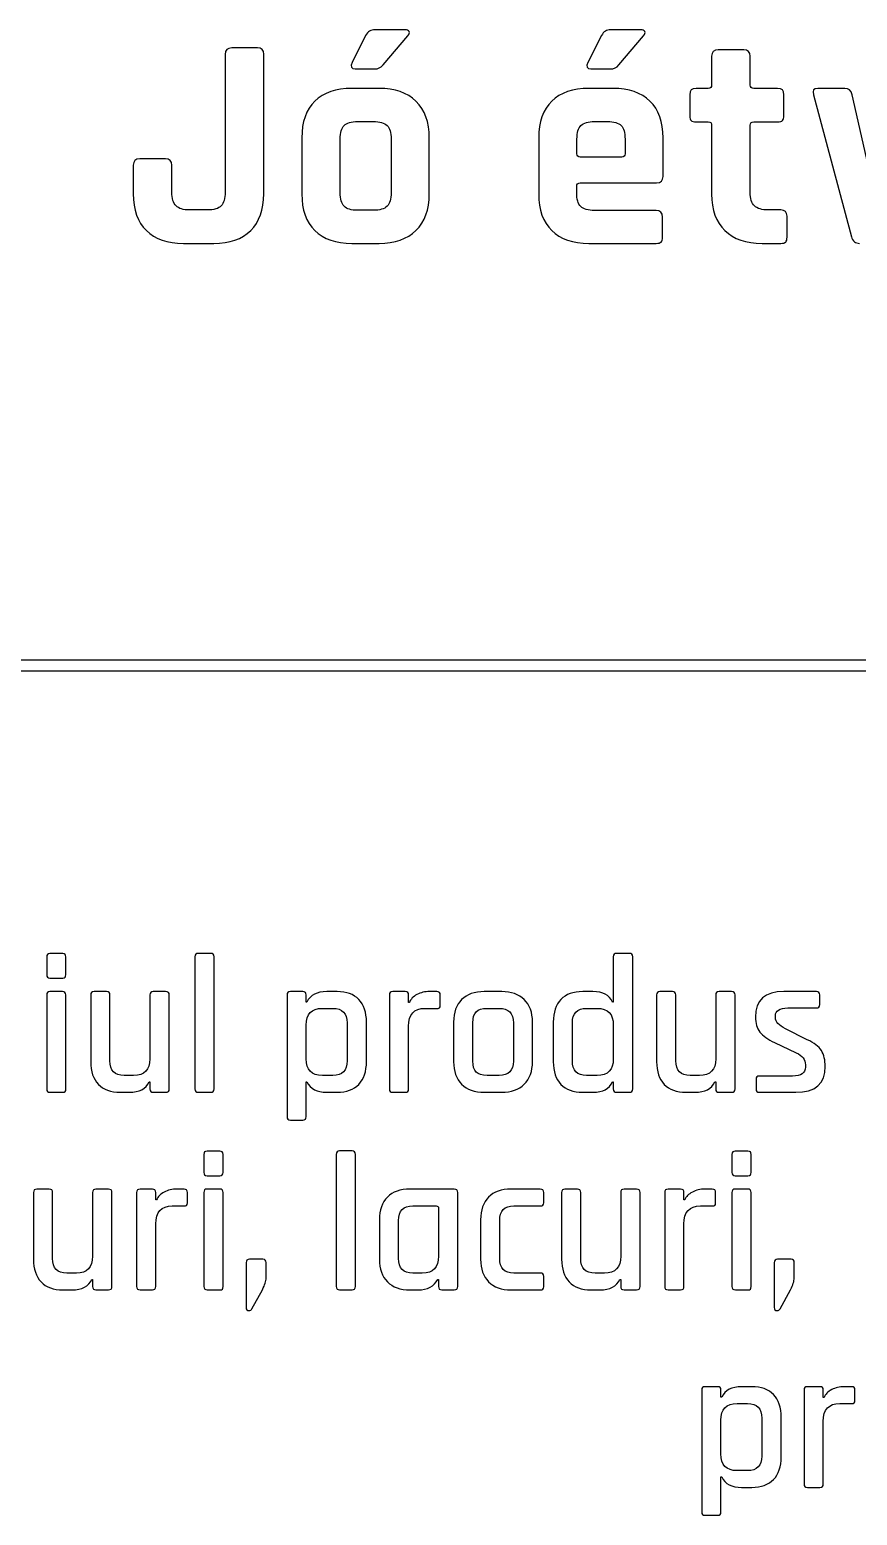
# Model space of a CAD drawing. Extents: x 5 to 177, y 88 to 167.
# Drawn here: x 60.39 to 79.6, y 132.61 to 167.1 of the extents above; entities that cross this region are included whole.
import ezdxf

# ---------------------------------------------------------------- set-up
doc = ezdxf.new("R2010")
doc.units = 0
doc.layers.add('Layer_1', color=7, linetype='CONTINUOUS')

msp = doc.modelspace()

# ---------------------------------------------------------------- linework, layer by layer
at = {"layer": 'Layer_1', "color": 7}
for points in [[(68.188086, 166.961702), (67.878302, 166.333868)], [(69.098693, 167.095645), (68.400303, 167.095645), (68.400303, 167.095645)], [(68.597639, 166.27709), (69.169249, 166.954534)], [(73.663308, 166.961702), (73.345808, 166.333868)], [(74.566199, 167.095645), (73.874974, 167.095645), (73.874974, 167.095645)], [(74.065694, 166.27709), (74.636754, 166.954534)], [(65.676199, 166.672311), (65.083642, 166.672311), (65.083642, 166.672311)], [(76.963984, 166.629868), (76.371427, 166.629868), (76.371427, 166.629868)], [(64.9282, 166.524035), (64.9282, 163.328091)], [(65.824475, 163.285645), (65.824475, 166.5312)], [(76.215985, 166.481591), (76.215985, 165.811314)], [(77.112261, 165.811314), (77.112261, 166.481591)], [(67.948858, 166.185591), (68.400303, 166.185591)], [(73.416363, 166.185591), (73.867809, 166.185591)], [(68.498971, 165.734145), (67.871137, 165.734145), (67.871137, 165.734145)], [(73.924583, 165.734145), (73.367305, 165.734145), (73.367305, 165.734145)], [(75.707765, 165.585869), (75.707765, 165.099145)], [(76.138264, 165.734145), (75.856042, 165.734145)], [(77.747261, 165.734145), (77.196597, 165.734145)], [(77.894987, 165.099145), (77.894987, 165.585869)], [(78.577392, 165.585869), (79.459336, 162.290701)], [(79.303894, 165.734145), (78.683225, 165.734145), (78.683225, 165.734145)], [(80.722171, 165.585869), (80.129614, 162.932867), (80.080005, 162.932867), (79.473668, 165.585869)], [(68.005082, 164.964647), (68.364475, 164.964647)], [(68.005082, 164.964647), (68.005082, 164.964647)], [(73.50125, 164.964647), (73.797253, 164.964647)], [(73.50125, 164.964647), (73.50125, 164.964647)], [(75.856042, 164.958034), (76.138264, 164.958034)], [(76.215985, 164.880313), (76.215985, 163.278479)], [(77.112261, 163.320923), (77.112261, 164.880313)], [(77.196597, 164.958034), (77.747261, 164.958034)], [(66.70697, 164.583757), (66.70697, 163.285645)], [(67.59608, 163.313757), (67.59608, 164.555645)], [(68.781193, 164.555645), (68.781193, 163.313757)], [(69.663138, 163.285645), (69.663138, 164.583757)], [(72.203138, 164.583757), (72.203138, 163.285645)], [(73.091698, 164.217201), (73.091698, 164.555645)], [(74.206806, 164.555645), (74.206806, 164.217201)], [(75.08875, 163.688034), (75.08875, 164.583757)], [(62.797202, 163.948757), (62.797202, 163.285645)], [(63.545201, 164.097034), (62.945478, 164.097034)], [(63.693477, 163.328091), (63.693477, 163.948757)], [(74.129084, 164.13948), (73.169419, 164.13948)], [(73.169419, 163.539758), (74.940473, 163.539758)], [(73.085082, 163.306591), (73.085082, 163.462034)], [(64.518647, 162.91137), (64.10248, 162.91137)], [(68.364475, 162.904758), (68.005082, 162.904758)], [(74.926142, 162.897589), (73.50125, 162.897589)], [(77.817816, 162.911923), (77.535594, 162.911923)], [(75.074419, 162.276923), (75.074419, 162.742147)], [(77.965543, 162.276923), (77.965543, 162.763647)], [(63.961368, 162.135259), (64.666924, 162.135259)], [(67.871137, 162.135812), (68.498971, 162.135812)], [(73.367305, 162.135812), (74.926142, 162.135812)], [(77.387317, 162.135812), (77.817816, 162.135812)], [(56.360658, 152.457574), (56.360658, 152.21063), (86.971849, 152.21063), (86.971849, 152.457574), (56.360658, 152.457574), (56.360658, 152.457574)], [(60.787469, 145.574546), (60.787469, 145.157278)], [(61.158989, 145.647859), (60.860782, 145.647859), (60.860782, 145.647859)], [(61.232299, 145.157278), (61.232299, 145.574546)], [(64.227052, 145.574546), (64.227052, 142.506483)], [(64.593611, 145.652821), (64.305327, 145.652821), (64.305327, 145.652821)], [(64.671883, 142.506483), (64.671883, 145.574546)], [(73.935057, 145.574546), (73.935057, 144.524482), (73.916867, 144.524482)], [(74.307127, 145.652821), (74.013328, 145.652821), (74.013328, 145.652821)], [(74.384848, 142.506483), (74.384848, 145.574546)], [(60.860782, 145.079557), (61.158989, 145.079557)], [(60.787469, 144.689848), (60.787469, 142.506483)], [(61.154028, 144.767569), (60.860782, 144.767569), (60.860782, 144.767569)], [(61.232299, 142.506483), (61.232299, 144.689848)], [(61.810525, 144.689297), (61.810525, 143.139279)], [(62.177083, 144.767569), (61.887695, 144.767569), (61.887695, 144.767569)], [(62.254805, 143.158019), (62.254805, 144.689297)], [(63.181397, 144.689297), (63.181397, 143.208181)], [(63.547955, 144.767569), (63.259671, 144.767569)], [(63.631188, 142.506483), (63.631188, 144.689297)], [(66.364115, 144.689297), (66.364115, 141.859909)], [(66.731224, 144.767569), (66.442387, 144.767569), (66.442387, 144.767569)], [(66.827135, 144.524482), (66.808945, 144.524482), (66.808945, 144.689297)], [(67.524424, 144.767569), (67.290707, 144.767569)], [(68.739853, 144.689297), (68.739853, 142.506483)], [(69.106409, 144.767569), (68.817575, 144.767569), (68.817575, 144.767569)], [(69.202323, 144.515112), (69.184684, 144.515112), (69.184684, 144.689297)], [(69.84063, 144.767569), (69.670854, 144.767569)], [(69.918351, 144.451172), (69.918351, 144.689297)], [(71.344344, 144.767569), (70.940854, 144.767569), (70.940854, 144.767569)], [(73.458256, 144.767569), (73.22454, 144.767569)], [(74.93937, 144.689297), (74.93937, 143.139279)], [(75.306479, 144.767569), (75.017091, 144.767569), (75.017091, 144.767569)], [(75.384203, 143.158019), (75.384203, 144.689297)], [(76.310242, 144.689297), (76.310242, 143.208181)], [(76.677353, 144.767569), (76.389066, 144.767569)], [(76.760036, 142.506483), (76.760036, 144.689297)], [(78.649601, 144.767569), (77.888372, 144.767569), (77.888372, 144.767569)], [(78.722911, 144.46495), (78.722911, 144.689297)], [(67.185424, 144.377859), (67.42796, 144.377859)], [(67.185424, 144.377859), (67.185424, 144.377859)], [(69.56502, 144.377859), (69.84063, 144.377859)], [(71.004797, 144.377859), (71.284812, 144.377859)], [(71.004797, 144.377859), (71.004797, 144.377859)], [(73.316042, 144.377859), (73.559678, 144.377859)], [(73.316042, 144.377859), (73.316042, 144.377859)], [(77.695448, 144.162335), (77.695448, 144.212494)], [(77.980424, 144.386679), (78.649601, 144.386679)], [(66.808945, 143.208181), (66.808945, 143.9876)], [(67.758688, 144.038312), (67.758688, 143.158019)], [(68.207379, 143.139279), (68.207379, 144.056501)], [(69.184684, 142.506483), (69.184684, 143.960591)], [(70.23034, 144.056501), (70.23034, 143.139279)], [(70.674619, 143.15306), (70.674619, 144.04272)], [(71.614992, 144.04272), (71.614992, 143.15306)], [(72.059823, 143.139279), (72.059823, 144.056501)], [(72.541584, 144.056501), (72.541584, 143.139279)], [(72.986415, 143.158019), (72.986415, 144.038312)], [(73.935057, 143.9876), (73.935057, 143.208181)], [(78.434077, 143.648603), (77.929161, 143.905467)], [(77.677258, 143.584109), (78.177209, 143.345984)], [(62.805468, 142.818472), (62.585535, 142.818472)], [(67.42796, 142.818472), (67.185424, 142.818472)], [(71.284812, 142.818472), (71.004797, 142.818472)], [(73.559678, 142.818472), (73.316042, 142.818472)], [(75.934866, 142.818472), (75.714931, 142.818472)], [(78.094527, 142.804691), (77.323927, 142.804691)], [(78.392734, 143.065966), (78.392734, 143.010845)], [(60.865743, 142.428762), (61.158989, 142.428762)], [(62.49348, 142.428762), (62.700188, 142.428762)], [(63.162657, 142.671849), (63.181397, 142.671849), (63.181397, 142.506483)], [(63.259671, 142.428762), (63.547955, 142.428762)], [(64.305327, 142.428762), (64.593611, 142.428762)], [(66.808945, 141.859909), (66.808945, 142.671849), (66.827135, 142.671849)], [(67.290707, 142.428762), (67.524424, 142.428762)], [(68.817575, 142.428762), (69.106409, 142.428762)], [(70.940854, 142.428762), (71.344344, 142.428762)], [(73.22454, 142.428762), (73.458256, 142.428762)], [(73.916867, 142.671849), (73.935057, 142.671849), (73.935057, 142.506483)], [(74.013328, 142.428762), (74.307127, 142.428762)], [(75.622878, 142.428762), (75.829583, 142.428762)], [(76.292052, 142.671849), (76.310242, 142.671849), (76.310242, 142.506483)], [(76.389066, 142.428762), (76.677353, 142.428762)], [(77.246206, 142.731381), (77.246206, 142.506483)], [(77.323927, 142.428762), (78.16784, 142.428762)], [(66.442387, 141.782185), (66.731224, 141.782185)], [(64.805278, 141.061748), (64.507621, 141.061748), (64.507621, 141.061748)], [(67.873341, 141.06671), (67.585057, 141.06671), (67.585057, 141.06671)], [(77.059344, 141.061748), (76.761137, 141.061748), (76.761137, 141.061748)], [(64.433758, 140.988435), (64.433758, 140.571167)], [(64.878591, 140.571167), (64.878591, 140.988435)], [(67.506785, 140.988435), (67.506785, 137.920372)], [(67.951615, 137.920372), (67.951615, 140.988435)], [(76.687827, 140.988435), (76.687827, 140.571167)], [(77.132657, 140.571167), (77.132657, 140.988435)], [(64.507621, 140.493446), (64.805278, 140.493446)], [(76.761137, 140.493446), (77.059344, 140.493446)], [(60.480993, 140.103186), (60.480993, 138.553168)], [(60.848105, 140.181458), (60.558714, 140.181458), (60.558714, 140.181458)], [(60.925826, 138.571908), (60.925826, 140.103186)], [(61.852418, 140.103186), (61.852418, 138.62207)], [(62.218976, 140.181458), (61.930689, 140.181458)], [(62.302209, 137.920372), (62.302209, 140.103186)], [(62.874923, 140.103186), (62.874923, 137.920372)], [(63.242032, 140.181458), (62.953194, 140.181458), (62.953194, 140.181458)], [(63.337942, 139.929001), (63.319753, 139.929001), (63.319753, 140.103186)], [(63.9757, 140.181458), (63.805923, 140.181458)], [(64.053971, 139.865061), (64.053971, 140.103186)], [(64.433758, 140.103736), (64.433758, 137.920372)], [(64.800869, 140.181458), (64.507621, 140.181458), (64.507621, 140.181458)], [(64.878591, 137.920372), (64.878591, 140.103736)], [(70.244671, 140.181458), (69.217757, 140.181458), (69.217757, 140.181458)], [(70.3268, 137.920372), (70.3268, 140.103186)], [(72.240069, 140.181458), (71.565381, 140.181458), (71.565381, 140.181458)], [(72.322202, 139.865061), (72.322202, 140.103186)], [(72.735062, 140.103186), (72.735062, 138.553168)], [(73.102171, 140.181458), (72.812783, 140.181458), (72.812783, 140.181458)], [(73.179342, 138.571908), (73.179342, 140.103186)], [(74.105934, 140.103186), (74.105934, 138.62207)], [(74.473043, 140.181458), (74.184205, 140.181458)], [(74.555725, 137.920372), (74.555725, 140.103186)], [(75.128989, 140.103186), (75.128989, 137.920372)], [(75.496098, 140.181458), (75.20671, 140.181458), (75.20671, 140.181458)], [(75.592009, 139.929001), (75.573819, 139.929001), (75.573819, 140.103186)], [(76.229766, 140.181458), (76.059992, 140.181458)], [(76.307487, 139.865061), (76.307487, 140.103186)], [(76.687827, 140.103736), (76.687827, 137.920372)], [(77.054936, 140.181458), (76.761137, 140.181458), (76.761137, 140.181458)], [(77.132657, 137.920372), (77.132657, 140.103736)], [(63.700643, 139.791748), (63.9757, 139.791748)], [(69.281698, 139.791748), (69.8274, 139.791748)], [(69.281698, 139.791748), (69.281698, 139.791748)], [(69.878112, 139.745447), (69.878112, 138.62207)], [(71.629874, 139.791748), (72.240069, 139.791748)], [(75.954709, 139.791748), (76.229766, 139.791748)], [(63.319753, 137.920372), (63.319753, 139.37448)], [(68.506687, 139.47039), (68.506687, 138.553168)], [(68.95152, 138.571908), (68.95152, 139.452201)], [(70.854866, 139.47039), (70.854866, 138.553168)], [(71.299697, 138.571357), (71.299697, 139.452201)], [(75.573819, 137.920372), (75.573819, 139.37448)], [(65.415473, 138.479855), (65.415473, 137.434202)], [(65.805733, 138.553168), (65.493745, 138.553168), (65.493745, 138.553168)], [(65.879046, 138.122119), (65.879046, 138.479855)], [(77.66954, 138.479855), (77.66954, 137.434202)], [(78.059249, 138.553168), (77.747261, 138.553168), (77.747261, 138.553168)], [(78.132562, 138.122119), (78.132562, 138.479855)], [(61.476489, 138.23236), (61.256553, 138.23236)], [(61.833675, 138.085737), (61.852418, 138.085737), (61.852418, 137.920372)], [(69.501631, 138.23236), (69.281698, 138.23236)], [(69.85937, 138.085737), (69.878112, 138.085737), (69.878112, 137.920372)], [(72.240069, 138.23236), (71.629874, 138.23236)], [(72.322202, 137.915964), (72.322202, 138.154089)], [(73.730556, 138.23236), (73.510069, 138.23236)], [(74.087742, 138.085737), (74.105934, 138.085737), (74.105934, 137.920372)], [(61.164501, 137.842651), (61.371206, 137.842651)], [(61.930689, 137.842651), (62.218976, 137.842651)], [(62.953194, 137.842651), (63.242032, 137.842651)], [(64.512582, 137.842651), (64.805278, 137.842651)], [(65.548315, 137.402229), (65.791952, 137.847062)], [(67.585057, 137.842651), (67.873341, 137.842651)], [(69.217757, 137.842651), (69.39635, 137.842651)], [(69.955833, 137.842651), (70.244671, 137.842651)], [(71.565381, 137.842651), (72.240069, 137.842651)], [(73.418567, 137.842651), (73.624722, 137.842651)], [(74.184205, 137.842651), (74.473043, 137.842651)], [(75.20671, 137.842651), (75.496098, 137.842651)], [(76.766098, 137.842651), (77.059344, 137.842651)], [(77.802382, 137.402229), (78.045468, 137.847062)], [(76.353238, 135.595347), (76.064401, 135.595347), (76.064401, 135.595347)], [(77.146988, 135.595347), (76.912721, 135.595347)], [(78.728976, 135.595347), (78.439589, 135.595347), (78.439589, 135.595347)], [(79.462644, 135.595347), (79.292868, 135.595347)], [(75.98668, 135.517075), (75.98668, 132.687687)], [(76.449149, 135.35226), (76.43151, 135.35226), (76.43151, 135.517075)], [(76.807438, 135.205637), (77.049974, 135.205637)], [(76.807438, 135.205637), (76.807438, 135.205637)], [(78.361867, 135.517075), (78.361867, 133.334261)], [(78.824887, 135.34289), (78.806698, 135.34289), (78.806698, 135.517075)], [(79.187588, 135.205637), (79.462644, 135.205637)], [(79.540365, 135.27895), (79.540365, 135.517075)], [(77.380702, 134.86609), (77.380702, 133.985796)], [(77.829943, 133.967057), (77.829943, 134.884279)], [(76.43151, 134.035959), (76.43151, 134.815377)], [(78.806698, 133.334261), (78.806698, 134.788369)], [(76.43151, 132.687687), (76.43151, 133.499626), (76.449149, 133.499626)], [(77.049974, 133.646249), (76.807438, 133.646249)], [(76.912721, 133.25654), (77.146988, 133.25654)], [(78.439589, 133.25654), (78.728976, 133.25654)], [(76.064401, 132.609963), (76.353238, 132.609963)]]:
    msp.add_lwpolyline(points, dxfattribs=at)
for points in [[(68.400303, 167.095645), (68.310698, 167.095645), (68.239945, 167.050952), (68.188086, 166.961702)], [(69.197361, 167.053201), (69.18325, 167.081424), (69.150552, 167.095645), (69.098693, 167.095645)], [(69.169249, 166.954534), (69.201705, 166.992281), (69.211472, 167.024979), (69.197361, 167.053201)], [(73.874974, 167.095645), (73.780783, 167.095645), (73.710227, 167.050952), (73.663308, 166.961702)], [(74.665417, 167.053201), (74.651306, 167.081424), (74.617704, 167.095645), (74.566199, 167.095645)], [(74.636754, 166.954534), (74.669915, 166.992281), (74.679528, 167.024979), (74.665417, 167.053201)], [(65.083642, 166.672311), (64.979925, 166.672311), (64.9282, 166.622812), (64.9282, 166.524035)], [(65.824475, 166.5312), (65.824475, 166.625392), (65.774976, 166.672311), (65.676199, 166.672311)], [(76.371427, 166.629868), (76.267711, 166.629868), (76.215985, 166.580369), (76.215985, 166.481591)], [(77.112261, 166.481591), (77.112261, 166.580369), (77.062762, 166.629868), (76.963984, 166.629868)], [(67.878302, 166.333868), (67.826444, 166.23509), (67.849727, 166.185591), (67.948858, 166.185591)], [(68.400303, 166.185591), (68.470859, 166.185591), (68.536608, 166.215707), (68.597639, 166.27709)], [(73.345808, 166.333868), (73.298888, 166.23509), (73.322524, 166.185591), (73.416363, 166.185591)], [(73.867809, 166.185591), (73.947889, 166.185588), (74.014189, 166.215707), (74.065694, 166.27709)], [(67.871137, 165.734145), (67.499309, 165.734145), (67.212281, 165.635145), (67.010139, 165.437589)], [(69.356111, 165.434284), (69.1515, 165.633957), (68.865507, 165.734145), (68.498971, 165.734145)], [(73.367305, 165.734145), (72.995477, 165.734145), (72.708448, 165.635145), (72.506307, 165.437589)], [(74.785031, 165.437589), (74.582889, 165.635145), (74.295706, 165.734145), (73.924583, 165.734145)], [(75.856042, 165.734145), (75.757617, 165.734145), (75.707765, 165.684647), (75.707765, 165.585869)], [(76.215985, 165.811314), (76.215985, 165.759455), (76.189769, 165.734145), (76.138264, 165.734145)], [(77.196597, 165.734145), (77.140153, 165.734145), (77.112261, 165.759455), (77.112261, 165.811314)], [(77.894987, 165.585869), (77.894987, 165.684647), (77.846039, 165.734145), (77.747261, 165.734145)], [(78.683225, 165.734145), (78.584448, 165.734145), (78.54917, 165.684644), (78.577392, 165.585869)], [(79.473668, 165.585869), (79.45497, 165.684647), (79.397733, 165.734145), (79.303894, 165.734145)], [(67.010139, 165.437589), (66.807644, 165.240034), (66.70697, 164.955232), (66.70697, 164.583757)], [(69.663138, 164.583757), (69.663138, 164.950646), (69.560722, 165.234259), (69.356111, 165.434284)], [(72.506307, 165.437589), (72.304165, 165.240034), (72.203138, 164.955232), (72.203138, 164.583757)], [(75.08875, 164.583757), (75.08875, 164.955232), (74.987173, 165.240034), (74.785031, 165.437589)], [(67.59608, 164.555645), (67.59608, 164.706281), (67.626905, 164.811761), (67.687582, 164.873145)], [(67.687582, 164.873145), (67.748966, 164.934175), (67.854446, 164.964647), (68.005082, 164.964647)], [(68.364475, 164.964647), (68.515111, 164.964647), (68.622333, 164.934175), (68.685833, 164.873145)], [(68.685833, 164.873145), (68.749333, 164.811761), (68.781193, 164.706281), (68.781193, 164.555645)], [(73.091698, 164.555645), (73.091698, 164.706281), (73.122719, 164.811761), (73.18375, 164.873145)], [(73.18375, 164.873145), (73.245133, 164.934175), (73.350967, 164.964647), (73.50125, 164.964647)], [(73.797253, 164.964647), (73.947889, 164.964647), (74.05392, 164.934175), (74.115303, 164.873145)], [(74.115303, 164.873145), (74.176334, 164.811761), (74.206806, 164.706281), (74.206806, 164.555645)], [(75.707765, 165.099145), (75.707765, 165.042701), (75.718568, 165.004841), (75.739735, 164.986147)], [(75.739735, 164.986147), (75.760902, 164.967094), (75.79995, 164.958034), (75.856042, 164.958034)], [(76.138264, 164.958034), (76.189769, 164.958034), (76.215985, 164.932169), (76.215985, 164.880313)], [(77.112261, 164.880313), (77.112261, 164.932169), (77.140153, 164.958034), (77.196597, 164.958034)], [(77.747261, 164.958034), (77.803705, 164.958034), (77.842401, 164.968285), (77.863567, 164.989451)], [(77.863567, 164.989451), (77.884381, 165.010618), (77.894987, 165.047287), (77.894987, 165.099145)], [(73.169419, 164.13948), (73.117913, 164.139477), (73.091698, 164.165343), (73.091698, 164.217201)], [(74.206806, 164.217201), (74.206806, 164.165343), (74.18059, 164.13948), (74.129084, 164.13948)], [(62.945478, 164.097034), (62.847053, 164.097034), (62.797202, 164.047535), (62.797202, 163.948757)], [(63.693477, 163.948757), (63.693477, 164.047535), (63.643978, 164.097034), (63.545201, 164.097034)], [(73.085082, 163.462034), (73.085082, 163.513892), (73.113327, 163.539758), (73.169419, 163.539758)], [(74.940473, 163.539758), (75.039251, 163.539755), (75.08875, 163.589257), (75.08875, 163.688034)], [(62.797202, 163.285645), (62.797202, 162.91417), (62.898779, 162.629368), (63.100921, 162.431812)], [(63.788838, 163.00673), (63.724985, 163.07023), (63.693477, 163.177455), (63.693477, 163.328091)], [(64.9282, 163.328091), (64.9282, 163.177452), (64.897728, 163.07023), (64.836698, 163.00673)], [(65.520756, 162.43512), (65.722898, 162.635145), (65.824475, 162.918756), (65.824475, 163.285645)], [(66.70697, 163.285645), (66.70697, 162.913817), (66.807644, 162.629368), (67.010139, 162.431812)], [(67.687582, 162.996257), (67.626905, 163.057287), (67.59608, 163.163121), (67.59608, 163.313757)], [(68.781193, 163.313757), (68.781193, 163.163121), (68.749333, 163.057287), (68.685833, 162.996257)], [(69.356111, 162.435673), (69.560722, 162.635345), (69.663138, 162.918756), (69.663138, 163.285645)], [(72.203138, 163.285645), (72.203138, 162.913817), (72.304165, 162.629368), (72.506307, 162.431812)], [(73.179892, 162.992952), (73.116745, 163.056452), (73.085082, 163.160894), (73.085082, 163.306591)], [(76.215985, 163.278479), (76.215985, 162.91159), (76.318401, 162.629368), (76.523012, 162.431812)], [(77.210928, 163.00673), (77.144959, 163.07023), (77.112261, 163.175225), (77.112261, 163.320923)], [(64.10248, 162.91137), (63.956782, 162.91137), (63.852338, 162.94323), (63.788838, 163.00673)], [(64.836698, 163.00673), (64.775314, 162.94323), (64.669281, 162.91137), (64.518647, 162.91137)], [(68.005082, 162.904758), (67.854446, 162.904758), (67.748966, 162.935226), (67.687582, 162.996257)], [(68.685833, 162.996257), (68.622333, 162.935226), (68.515111, 162.904758), (68.364475, 162.904758)], [(73.50125, 162.897589), (73.350967, 162.897589), (73.243392, 162.929449), (73.179892, 162.992952)], [(75.074419, 162.742147), (75.074419, 162.845511), (75.025273, 162.897589), (74.926142, 162.897589)], [(77.535594, 162.911923), (77.384958, 162.911923), (77.276898, 162.94323), (77.210928, 163.00673)], [(77.965543, 162.763647), (77.965543, 162.862421), (77.916594, 162.911923), (77.817816, 162.911923)], [(63.100921, 162.431812), (63.303063, 162.234257), (63.589893, 162.135259), (63.961368, 162.135259)], [(64.666924, 162.135259), (65.033813, 162.135259), (65.318262, 162.235095), (65.520756, 162.43512)], [(67.010139, 162.431812), (67.212281, 162.234257), (67.499309, 162.135812), (67.871137, 162.135812)], [(68.498971, 162.135812), (68.865507, 162.135812), (69.1515, 162.235648), (69.356111, 162.435673)], [(72.506307, 162.431812), (72.708448, 162.234257), (72.995477, 162.135812), (73.367305, 162.135812)], [(76.523012, 162.431812), (76.727623, 162.234257), (77.01549, 162.135812), (77.387317, 162.135812)], [(74.926142, 162.135812), (74.982939, 162.135812), (75.02148, 162.146062), (75.042999, 162.167229)], [(75.042999, 162.167229), (75.063813, 162.188396), (75.074419, 162.225065), (75.074419, 162.276923)], [(77.817816, 162.135812), (77.874261, 162.135812), (77.912603, 162.146062), (77.934123, 162.167229)], [(77.934123, 162.167229), (77.954937, 162.188396), (77.965543, 162.225065), (77.965543, 162.276923)], [(79.459336, 162.290701), (79.487559, 162.186985), (79.551279, 162.135812), (79.650057, 162.135812)], [(60.860782, 145.647859), (60.811746, 145.647859), (60.787469, 145.623233), (60.787469, 145.574546)], [(61.232299, 145.574546), (61.232299, 145.62323), (61.207673, 145.647859), (61.158989, 145.647859)], [(64.305327, 145.652821), (64.253116, 145.652821), (64.227052, 145.626405), (64.227052, 145.574546)], [(64.671883, 145.574546), (64.671883, 145.626405), (64.645469, 145.652821), (64.593611, 145.652821)], [(74.013328, 145.652821), (73.961117, 145.652821), (73.935057, 145.626408), (73.935057, 145.574546)], [(74.384848, 145.574546), (74.384848, 145.626405), (74.358633, 145.652821), (74.307127, 145.652821)], [(60.787469, 145.157278), (60.787469, 145.105067), (60.811746, 145.079557), (60.860782, 145.079557)], [(61.158989, 145.079557), (61.207673, 145.079557), (61.232299, 145.105067), (61.232299, 145.157278)], [(60.860782, 144.767569), (60.811746, 144.767569), (60.787469, 144.741706), (60.787469, 144.689848)], [(61.232299, 144.689848), (61.232299, 144.741706), (61.205886, 144.767569), (61.154028, 144.767569)], [(61.887695, 144.767569), (61.835837, 144.767569), (61.810525, 144.741156), (61.810525, 144.689297)], [(62.254805, 144.689297), (62.254805, 144.741156), (62.228942, 144.767569), (62.177083, 144.767569)], [(63.259671, 144.767569), (63.20746, 144.767569), (63.181397, 144.741156), (63.181397, 144.689297)], [(63.631188, 144.689297), (63.631188, 144.741156), (63.603341, 144.767569), (63.547955, 144.767569)], [(66.442387, 144.767569), (66.390176, 144.767569), (66.364115, 144.741156), (66.364115, 144.689297)], [(66.808945, 144.689297), (66.808945, 144.741156), (66.78273, 144.767569), (66.731224, 144.767569)], [(67.290707, 144.767569), (67.055052, 144.767569), (66.900512, 144.686407), (66.827135, 144.524482)], [(68.03099, 144.584014), (67.913163, 144.706428), (67.744557, 144.767569), (67.524424, 144.767569)], [(68.207379, 144.056501), (68.207379, 144.285807), (68.148465, 144.4616), (68.03099, 144.584014)], [(68.817575, 144.767569), (68.765364, 144.767569), (68.739853, 144.741156), (68.739853, 144.689297)], [(69.184684, 144.689297), (69.184684, 144.741156), (69.157915, 144.767569), (69.106409, 144.767569)], [(69.379262, 144.698667), (69.292126, 144.652806), (69.233014, 144.591312), (69.202323, 144.515112)], [(69.670854, 144.767569), (69.563609, 144.767569), (69.466751, 144.744528), (69.379262, 144.698667)], [(69.918351, 144.689297), (69.918351, 144.741156), (69.892489, 144.767569), (69.84063, 144.767569)], [(70.415548, 144.58181), (70.291723, 144.457632), (70.23034, 144.282632), (70.23034, 144.056501)], [(70.940854, 144.767569), (70.714723, 144.767569), (70.539373, 144.705635), (70.415548, 144.58181)], [(71.869653, 144.58181), (71.742653, 144.705635), (71.567652, 144.767569), (71.344344, 144.767569)], [(72.059823, 144.056501), (72.059823, 144.282632), (71.996653, 144.457632), (71.869653, 144.58181)], [(72.717973, 144.584014), (72.600145, 144.4616), (72.541584, 144.285807), (72.541584, 144.056501)], [(73.22454, 144.767569), (73.004406, 144.767569), (72.835801, 144.706428), (72.717973, 144.584014)], [(73.916867, 144.524482), (73.846665, 144.686407), (73.693559, 144.767569), (73.458256, 144.767569)], [(75.017091, 144.767569), (74.965233, 144.767569), (74.93937, 144.741156), (74.93937, 144.689297)], [(75.384203, 144.689297), (75.3842, 144.741156), (75.358337, 144.767569), (75.306479, 144.767569)], [(76.389066, 144.767569), (76.336855, 144.767569), (76.310242, 144.741156), (76.310242, 144.689297)], [(76.760036, 144.689297), (76.760033, 144.741156), (76.73274, 144.767569), (76.677353, 144.767569)], [(77.888372, 144.767569), (77.45128, 144.767569), (77.232425, 144.570521), (77.232425, 144.176116)], [(78.722911, 144.689297), (78.722911, 144.741156), (78.698638, 144.767569), (78.649601, 144.767569)], [(66.808945, 143.9876), (66.808945, 144.247597), (66.934599, 144.377859), (67.185424, 144.377859)], [(67.42796, 144.377859), (67.648094, 144.377859), (67.758688, 144.264443), (67.758688, 144.038312)], [(69.184684, 143.960591), (69.184684, 144.23858), (69.31102, 144.377859), (69.56502, 144.377859)], [(69.84063, 144.377859), (69.892489, 144.368687), (69.918351, 144.392964), (69.918351, 144.451172)], [(70.674619, 144.04272), (70.674619, 144.158784), (70.700482, 144.244111), (70.752341, 144.297381)], [(70.752341, 144.297381), (70.804552, 144.351003), (70.888733, 144.377859), (71.004797, 144.377859)], [(71.284812, 144.377859), (71.504945, 144.377859), (71.614992, 144.266029), (71.614992, 144.04272)], [(72.986415, 144.038312), (72.986415, 144.264443), (73.095908, 144.377859), (73.316042, 144.377859)], [(73.559678, 144.377859), (73.810151, 144.377859), (73.935057, 144.247597), (73.935057, 143.9876)], [(77.232425, 144.176116), (77.232425, 144.032182), (77.267506, 143.915743), (77.337708, 143.827196)], [(77.695448, 144.212494), (77.695448, 144.264352), (77.719722, 144.306621), (77.768758, 144.338724)], [(77.929161, 143.905467), (77.773586, 143.978845), (77.695448, 144.064615), (77.695448, 144.162335)], [(77.768758, 144.338724), (77.817794, 144.370474), (77.888349, 144.386679), (77.980424, 144.386679)], [(78.649601, 144.386679), (78.698638, 144.386679), (78.722911, 144.413092), (78.722911, 144.46495)], [(77.337708, 143.827196), (77.408264, 143.738296), (77.521328, 143.657487), (77.677258, 143.584109)], [(78.762047, 143.398901), (78.702431, 143.494857), (78.592827, 143.578047), (78.434077, 143.648603)], [(61.810525, 143.139279), (61.810525, 142.913149), (61.869086, 142.737795), (61.986914, 142.61397)], [(62.585535, 142.818472), (62.365402, 142.818472), (62.254805, 142.931535), (62.254805, 143.158019)], [(63.181397, 143.208181), (63.181397, 142.948184), (63.05594, 142.818472), (62.805468, 142.818472)], [(67.185424, 142.818472), (66.934599, 142.818472), (66.808945, 142.948184), (66.808945, 143.208181)], [(67.758688, 143.158019), (67.758688, 142.931535), (67.648094, 142.818472), (67.42796, 142.818472)], [(68.03099, 142.61397), (68.148465, 142.737795), (68.207379, 142.913149), (68.207379, 143.139279)], [(70.23034, 143.139279), (70.23034, 142.915971), (70.291723, 142.741964), (70.415548, 142.616728)], [(70.752341, 142.89895), (70.700482, 142.952219), (70.674619, 143.036996), (70.674619, 143.15306)], [(71.614992, 143.15306), (71.614992, 142.929752), (71.504945, 142.818472), (71.284812, 142.818472)], [(71.869653, 142.616728), (71.996653, 142.741964), (72.059823, 142.915971), (72.059823, 143.139279)], [(72.541584, 143.139279), (72.541584, 142.913149), (72.600145, 142.737795), (72.717973, 142.61397)], [(73.316042, 142.818472), (73.095908, 142.818472), (72.986415, 142.931535), (72.986415, 143.158019)], [(73.935057, 143.208181), (73.935057, 142.948184), (73.810151, 142.818472), (73.559678, 142.818472)], [(74.93937, 143.139279), (74.93937, 142.913149), (74.998484, 142.737795), (75.116312, 142.61397)], [(75.714931, 142.818472), (75.494797, 142.818472), (75.384203, 142.931535), (75.384203, 143.158019)], [(76.310242, 143.208181), (76.310242, 142.948184), (76.185339, 142.818472), (75.934866, 142.818472)], [(78.177209, 143.345984), (78.321143, 143.281779), (78.392734, 143.188027), (78.392734, 143.065966)], [(78.851345, 143.024626), (78.851345, 143.177379), (78.821669, 143.302593), (78.762047, 143.398901)], [(71.004797, 142.818472), (70.888733, 142.818472), (70.804552, 142.845328), (70.752341, 142.89895)], [(77.323927, 142.804691), (77.272069, 142.804691), (77.246206, 142.780417), (77.246206, 142.731381)], [(78.392734, 143.010845), (78.392734, 142.873262), (78.293141, 142.804691), (78.094527, 142.804691)], [(78.16784, 142.428762), (78.623628, 142.428762), (78.851345, 142.627046), (78.851345, 143.024626)], [(60.787469, 142.506483), (60.787469, 142.454625), (60.813532, 142.428762), (60.865743, 142.428762)], [(61.158989, 142.428762), (61.186506, 142.428762), (61.205731, 142.434164), (61.216314, 142.444747)], [(61.216314, 142.444747), (61.226898, 142.455331), (61.232299, 142.475792), (61.232299, 142.506483)], [(61.986914, 142.61397), (62.104389, 142.490145), (62.273347, 142.428762), (62.49348, 142.428762)], [(62.700188, 142.428762), (62.935491, 142.428762), (63.089279, 142.509571), (63.162657, 142.671849)], [(63.181397, 142.506483), (63.181397, 142.454625), (63.20746, 142.428762), (63.259671, 142.428762)], [(63.547955, 142.428762), (63.603341, 142.428762), (63.631188, 142.454625), (63.631188, 142.506483)], [(64.227052, 142.506483), (64.227052, 142.454625), (64.253116, 142.428762), (64.305327, 142.428762)], [(64.593611, 142.428762), (64.645469, 142.428762), (64.671883, 142.454625), (64.671883, 142.506483)], [(66.827135, 142.671849), (66.900512, 142.509924), (67.055052, 142.428762), (67.290707, 142.428762)], [(67.524424, 142.428762), (67.744557, 142.428762), (67.913163, 142.490145), (68.03099, 142.61397)], [(68.739853, 142.506483), (68.739853, 142.454625), (68.765364, 142.428762), (68.817575, 142.428762)], [(69.106409, 142.428762), (69.157915, 142.428762), (69.184684, 142.454625), (69.184684, 142.506483)], [(70.415548, 142.616728), (70.539373, 142.491492), (70.714723, 142.428762), (70.940854, 142.428762)], [(71.344344, 142.428762), (71.567652, 142.428762), (71.742653, 142.491492), (71.869653, 142.616728)], [(72.717973, 142.61397), (72.835801, 142.490145), (73.004406, 142.428762), (73.22454, 142.428762)], [(73.458256, 142.428762), (73.693559, 142.428762), (73.846665, 142.509924), (73.916867, 142.671849)], [(73.935057, 142.506483), (73.935057, 142.454625), (73.961117, 142.428762), (74.013328, 142.428762)], [(74.307127, 142.428762), (74.358633, 142.428762), (74.384848, 142.454625), (74.384848, 142.506483)], [(75.116312, 142.61397), (75.233787, 142.490145), (75.402745, 142.428762), (75.622878, 142.428762)], [(75.829583, 142.428762), (76.064886, 142.428762), (76.218675, 142.509571), (76.292052, 142.671849)], [(76.310242, 142.506483), (76.310242, 142.454625), (76.336855, 142.428762), (76.389066, 142.428762)], [(76.677353, 142.428762), (76.73274, 142.428762), (76.760036, 142.454625), (76.760036, 142.506483)], [(77.246206, 142.506483), (77.246206, 142.454625), (77.272069, 142.428762), (77.323927, 142.428762)], [(66.364115, 141.859909), (66.364115, 141.808051), (66.390176, 141.782185), (66.442387, 141.782185)], [(66.731224, 141.782185), (66.78273, 141.782188), (66.808945, 141.808051), (66.808945, 141.859909)], [(64.507621, 141.061748), (64.458585, 141.061748), (64.433758, 141.037122), (64.433758, 140.988435)], [(64.878591, 140.988435), (64.878591, 141.037122), (64.853961, 141.061748), (64.805278, 141.061748)], [(67.585057, 141.06671), (67.532845, 141.06671), (67.506785, 141.040294), (67.506785, 140.988435)], [(67.951615, 140.988435), (67.951615, 141.040294), (67.925199, 141.06671), (67.873341, 141.06671)], [(76.761137, 141.061748), (76.712101, 141.061748), (76.687827, 141.037122), (76.687827, 140.988435)], [(77.132657, 140.988435), (77.132657, 141.037119), (77.108027, 141.061748), (77.059344, 141.061748)], [(64.433758, 140.571167), (64.433758, 140.518956), (64.458585, 140.493446), (64.507621, 140.493446)], [(64.805278, 140.493446), (64.853961, 140.493446), (64.878591, 140.518956), (64.878591, 140.571167)], [(76.687827, 140.571167), (76.687827, 140.518956), (76.712101, 140.493446), (76.761137, 140.493446)], [(77.059344, 140.493446), (77.108027, 140.493446), (77.132657, 140.518956), (77.132657, 140.571167)], [(60.558714, 140.181458), (60.506858, 140.181458), (60.480993, 140.155044), (60.480993, 140.103186)], [(60.925826, 140.103186), (60.925826, 140.155044), (60.899963, 140.181458), (60.848105, 140.181458)], [(61.930689, 140.181458), (61.878478, 140.181458), (61.852418, 140.155044), (61.852418, 140.103186)], [(62.302209, 140.103186), (62.302209, 140.155044), (62.274363, 140.181458), (62.218976, 140.181458)], [(62.953194, 140.181458), (62.900983, 140.181458), (62.874923, 140.155044), (62.874923, 140.103186)], [(63.319753, 140.103186), (63.319753, 140.155044), (63.293538, 140.181458), (63.242032, 140.181458)], [(63.514882, 140.112556), (63.427745, 140.066695), (63.368634, 140.005201), (63.337942, 139.929001)], [(63.805923, 140.181458), (63.698679, 140.181458), (63.60237, 140.158417), (63.514882, 140.112556)], [(64.053971, 140.103186), (64.053971, 140.155044), (64.027558, 140.181458), (63.9757, 140.181458)], [(64.507621, 140.181458), (64.458585, 140.181458), (64.433758, 140.155595), (64.433758, 140.103736)], [(64.878591, 140.103736), (64.878591, 140.155595), (64.852728, 140.181458), (64.800869, 140.181458)], [(69.217757, 140.181458), (68.991274, 140.181458), (68.815921, 140.119524), (68.692449, 139.995699)], [(70.3268, 140.103186), (70.3268, 140.155044), (70.299704, 140.181458), (70.244671, 140.181458)], [(71.565381, 140.181458), (71.33925, 140.181458), (71.16445, 140.119524), (71.040625, 139.995699)], [(72.322202, 140.103186), (72.322202, 140.155044), (72.295103, 140.181458), (72.240069, 140.181458)], [(72.812783, 140.181458), (72.760925, 140.181458), (72.735062, 140.155044), (72.735062, 140.103186)], [(73.179342, 140.103186), (73.179342, 140.155044), (73.154029, 140.181458), (73.102171, 140.181458)], [(74.184205, 140.181458), (74.131994, 140.181458), (74.105934, 140.155044), (74.105934, 140.103186)], [(74.555725, 140.103186), (74.555725, 140.155044), (74.528429, 140.181458), (74.473043, 140.181458)], [(75.20671, 140.181458), (75.154499, 140.181458), (75.128989, 140.155044), (75.128989, 140.103186)], [(75.573819, 140.103186), (75.573819, 140.155044), (75.547604, 140.181458), (75.496098, 140.181458)], [(75.768398, 140.112556), (75.681261, 140.066695), (75.6227, 140.005201), (75.592009, 139.929001)], [(76.059992, 140.181458), (75.952748, 140.181458), (75.855886, 140.158417), (75.768398, 140.112556)], [(76.307487, 140.103186), (76.307487, 140.155044), (76.281624, 140.181458), (76.229766, 140.181458)], [(76.761137, 140.181458), (76.712101, 140.181458), (76.687827, 140.155595), (76.687827, 140.103736)], [(77.132657, 140.103736), (77.132657, 140.155595), (77.106794, 140.181458), (77.054936, 140.181458)], [(63.319753, 139.37448), (63.319753, 139.652466), (63.446643, 139.791748), (63.700643, 139.791748)], [(63.9757, 139.791748), (64.027558, 139.782576), (64.053971, 139.806853), (64.053971, 139.865061)], [(68.692449, 139.995699), (68.568271, 139.871521), (68.506687, 139.696521), (68.506687, 139.47039)], [(68.95152, 139.452201), (68.95152, 139.678332), (69.061564, 139.791748), (69.281698, 139.791748)], [(69.8274, 139.791748), (69.861266, 139.791748), (69.878112, 139.775786), (69.878112, 139.745447)], [(71.040625, 139.995699), (70.9168, 139.871874), (70.854866, 139.696874), (70.854866, 139.47039)], [(71.299697, 139.452201), (71.299697, 139.678332), (71.409741, 139.791748), (71.629874, 139.791748)], [(72.240069, 139.791748), (72.295103, 139.791748), (72.322202, 139.816025), (72.322202, 139.865061)], [(75.573819, 139.37448), (75.573819, 139.652469), (75.700709, 139.791748), (75.954709, 139.791748)], [(76.229766, 139.791748), (76.281624, 139.782576), (76.307487, 139.806853), (76.307487, 139.865061)], [(60.480993, 138.553168), (60.480993, 138.327037), (60.540107, 138.151684), (60.657935, 138.027859)], [(61.256553, 138.23236), (61.03642, 138.23236), (60.925826, 138.345424), (60.925826, 138.571908)], [(61.852418, 138.62207), (61.852418, 138.362073), (61.726961, 138.23236), (61.476489, 138.23236)], [(65.493745, 138.553168), (65.441886, 138.553168), (65.415473, 138.528539), (65.415473, 138.479855)], [(65.879046, 138.479855), (65.879046, 138.528539), (65.854769, 138.553168), (65.805733, 138.553168)], [(68.506687, 138.553168), (68.506687, 138.32986), (68.568271, 138.155853), (68.692449, 138.030617)], [(69.281698, 138.23236), (69.061564, 138.23236), (68.95152, 138.345424), (68.95152, 138.571908)], [(69.878112, 138.62207), (69.878112, 138.362073), (69.752458, 138.23236), (69.501631, 138.23236)], [(70.854866, 138.553168), (70.854866, 138.330212), (70.9168, 138.155853), (71.040625, 138.030617)], [(71.629874, 138.23236), (71.409741, 138.23236), (71.299697, 138.345227), (71.299697, 138.571357)], [(72.735062, 138.553168), (72.735062, 138.327037), (72.794173, 138.151684), (72.912001, 138.027859)], [(73.510069, 138.23236), (73.289936, 138.23236), (73.179342, 138.345424), (73.179342, 138.571908)], [(74.105934, 138.62207), (74.105934, 138.362073), (73.981028, 138.23236), (73.730556, 138.23236)], [(77.747261, 138.553168), (77.695402, 138.553168), (77.66954, 138.528539), (77.66954, 138.479855)], [(78.132562, 138.479855), (78.132562, 138.528539), (78.108285, 138.553168), (78.059249, 138.553168)], [(60.657935, 138.027859), (60.77541, 137.904034), (60.944368, 137.842651), (61.164501, 137.842651)], [(61.371206, 137.842651), (61.606509, 137.842651), (61.760298, 137.92346), (61.833675, 138.085737)], [(65.791952, 137.847062), (65.849808, 137.957129), (65.879046, 138.048741), (65.879046, 138.122119)], [(68.692449, 138.030617), (68.815921, 137.905381), (68.991274, 137.842651), (69.217757, 137.842651)], [(69.39635, 137.842651), (69.631653, 137.842651), (69.785992, 137.923812), (69.85937, 138.085737)], [(71.040625, 138.030617), (71.16445, 137.905381), (71.339253, 137.842651), (71.565381, 137.842651)], [(72.322202, 138.154089), (72.322202, 138.205947), (72.295103, 138.23236), (72.240069, 138.23236)], [(72.912001, 138.027859), (73.029476, 137.904034), (73.198434, 137.842651), (73.418567, 137.842651)], [(73.624722, 137.842651), (73.860025, 137.842651), (74.014367, 137.92346), (74.087742, 138.085737)], [(78.045468, 137.847062), (78.103324, 137.957129), (78.132562, 138.048741), (78.132562, 138.122119)], [(61.852418, 137.920372), (61.852418, 137.868514), (61.878478, 137.842651), (61.930689, 137.842651)], [(62.218976, 137.842651), (62.274363, 137.842651), (62.302209, 137.868514), (62.302209, 137.920372)], [(62.874923, 137.920372), (62.874923, 137.868514), (62.900983, 137.842651), (62.953194, 137.842651)], [(63.242032, 137.842651), (63.293538, 137.842651), (63.319753, 137.868514), (63.319753, 137.920372)], [(64.433758, 137.920372), (64.433758, 137.868514), (64.460371, 137.842651), (64.512582, 137.842651)], [(64.805278, 137.842651), (64.832794, 137.842651), (64.852573, 137.848053), (64.863156, 137.858636)], [(64.863156, 137.858636), (64.873739, 137.869219), (64.878591, 137.889681), (64.878591, 137.920372)], [(67.506785, 137.920372), (67.506785, 137.868514), (67.532845, 137.842651), (67.585057, 137.842651)], [(67.873341, 137.842651), (67.925199, 137.842651), (67.951615, 137.868514), (67.951615, 137.920372)], [(69.878112, 137.920372), (69.878112, 137.868514), (69.903622, 137.842651), (69.955833, 137.842651)], [(70.244671, 137.842651), (70.299704, 137.842651), (70.3268, 137.868514), (70.3268, 137.920372)], [(72.240069, 137.842651), (72.295103, 137.842651), (72.322202, 137.867281), (72.322202, 137.915964)], [(74.105934, 137.920372), (74.105934, 137.868514), (74.131994, 137.842651), (74.184205, 137.842651)], [(74.473043, 137.842651), (74.528429, 137.842651), (74.555725, 137.868514), (74.555725, 137.920372)], [(75.128989, 137.920372), (75.128989, 137.868514), (75.154499, 137.842651), (75.20671, 137.842651)], [(75.496098, 137.842651), (75.547604, 137.842651), (75.573819, 137.868514), (75.573819, 137.920372)], [(76.687827, 137.920372), (76.687827, 137.868514), (76.713887, 137.842651), (76.766098, 137.842651)], [(77.059344, 137.842651), (77.086861, 137.842651), (77.106089, 137.848053), (77.116672, 137.858636)], [(77.116672, 137.858636), (77.127255, 137.869219), (77.132657, 137.889681), (77.132657, 137.920372)], [(65.415473, 137.434202), (65.415473, 137.385166), (65.436925, 137.360889), (65.479964, 137.360889)], [(65.479964, 137.360889), (65.513478, 137.360889), (65.536321, 137.374712), (65.548315, 137.402229)], [(77.66954, 137.434202), (77.66954, 137.385166), (77.690441, 137.360889), (77.73348, 137.360889)], [(77.73348, 137.360889), (77.766994, 137.360889), (77.790387, 137.374712), (77.802382, 137.402229)], [(76.064401, 135.595347), (76.01219, 135.595347), (75.98668, 135.568933), (75.98668, 135.517075)], [(76.43151, 135.517075), (76.43151, 135.568933), (76.404744, 135.595347), (76.353238, 135.595347)], [(76.912721, 135.595347), (76.677066, 135.595347), (76.522526, 135.514185), (76.449149, 135.35226)], [(77.653555, 135.411792), (77.535727, 135.534206), (77.367122, 135.595347), (77.146988, 135.595347)], [(78.439589, 135.595347), (78.387377, 135.595347), (78.361867, 135.568933), (78.361867, 135.517075)], [(78.806698, 135.517075), (78.806698, 135.568933), (78.780482, 135.595347), (78.728976, 135.595347)], [(79.292868, 135.595347), (79.185623, 135.595347), (79.088765, 135.572306), (79.001276, 135.526445)], [(79.540365, 135.517075), (79.540365, 135.568933), (79.514502, 135.595347), (79.462644, 135.595347)], [(76.43151, 134.815377), (76.43151, 135.075375), (76.556613, 135.205637), (76.807438, 135.205637)], [(77.049974, 135.205637), (77.270108, 135.205637), (77.380702, 135.09222), (77.380702, 134.86609)], [(77.829943, 134.884279), (77.829943, 135.113585), (77.77103, 135.289378), (77.653555, 135.411792)], [(78.806698, 134.788369), (78.806698, 135.066355), (78.933588, 135.205637), (79.187588, 135.205637)], [(79.001276, 135.526445), (78.91414, 135.480584), (78.855578, 135.41909), (78.824887, 135.34289)], [(79.462644, 135.205637), (79.514502, 135.196465), (79.540365, 135.220742), (79.540365, 135.27895)], [(76.807438, 133.646249), (76.556613, 133.646249), (76.43151, 133.775961), (76.43151, 134.035959)], [(77.380702, 133.985796), (77.380702, 133.759316), (77.270108, 133.646249), (77.049974, 133.646249)], [(77.653555, 133.441748), (77.77103, 133.565573), (77.829943, 133.740926), (77.829943, 133.967057)], [(76.449149, 133.499626), (76.522526, 133.337701), (76.677066, 133.25654), (76.912721, 133.25654)], [(77.146988, 133.25654), (77.367122, 133.25654), (77.535727, 133.317923), (77.653555, 133.441748)], [(78.361867, 133.334261), (78.361867, 133.282403), (78.387377, 133.25654), (78.439589, 133.25654)], [(78.728976, 133.25654), (78.780482, 133.25654), (78.806698, 133.282403), (78.806698, 133.334261)], [(75.98668, 132.687687), (75.98668, 132.635829), (76.01219, 132.609963), (76.064401, 132.609963)], [(76.353238, 132.609963), (76.404744, 132.609963), (76.43151, 132.635829), (76.43151, 132.687687)]]:
    msp.add_open_spline(points, degree=3, dxfattribs=at)

doc.saveas('drawing.dxf')
